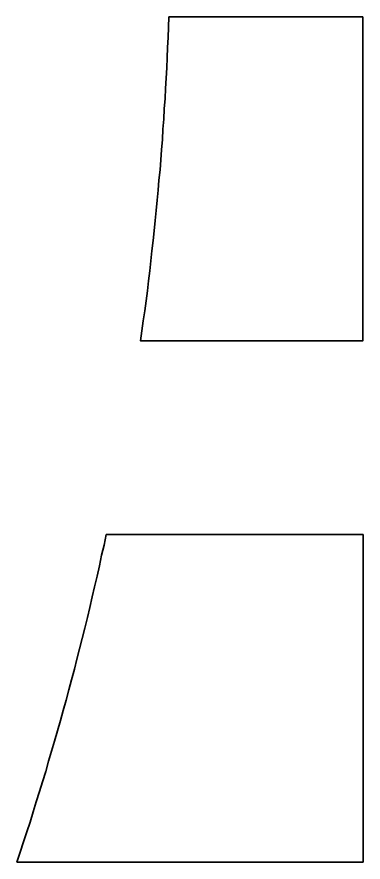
# Model space of a CAD drawing. Header units: centimetres. Extents: x 24 to 482, y -156 to 120.
# Drawn here: x 221.61 to 224.83, y -27.58 to -19.72 of the extents above; entities that cross this region are included whole.
import ezdxf

# ---------------------------------------------------------------- set-up
doc = ezdxf.new("R2010")
doc.units = ezdxf.units.CM
doc.header["$MEASUREMENT"] = 0
doc.layers.add('layer 1', color=7, linetype='Continuous')

msp = doc.modelspace()

# ---------------------------------------------------------------- linework, layer by layer
at = {"layer": 'layer 1', "color": 250, "lineweight": 35}
for points in [[(223.02082, -19.71754), (223.02082, -19.71754), (224.82332, -19.71754), (224.82332, -19.71754), (224.82332, -19.71754), (224.82332, -19.71754), (224.82332, -22.73004), (224.82332, -22.73004), (224.82332, -22.73004), (224.82332, -22.73004), (222.75832, -22.73004), (222.75832, -22.73004), (222.75832, -22.73004), (222.75832, -22.73004), (222.75832, -22.73004), (222.75832, -22.73004), (222.75832, -22.73004), (222.75832, -22.73004), (222.77082, -22.63754), (222.77082, -22.63754), (222.77082, -22.63754), (222.77082, -22.63754), (222.78332, -22.54254), (222.78332, -22.54254), (222.78332, -22.54254), (222.78332, -22.54254), (222.79581, -22.45004), (222.79581, -22.45004), (222.79581, -22.45004), (222.79581, -22.45004), (222.80832, -22.35754), (222.80832, -22.35754), (222.80832, -22.35754), (222.80832, -22.35754), (222.82082, -22.26504), (222.82082, -22.26504), (222.82082, -22.26504), (222.82082, -22.26504), (222.83082, -22.17254), (222.83082, -22.17254), (222.83082, -22.17254), (222.83082, -22.17254), (222.84332, -22.07754), (222.84332, -22.07754), (222.84332, -22.07754), (222.84332, -22.07754), (222.85332, -21.98504), (222.85332, -21.98504), (222.85332, -21.98504), (222.85332, -21.98504), (222.86332, -21.89254), (222.86332, -21.89254), (222.86332, -21.89254), (222.86332, -21.89254), (222.87332, -21.79754), (222.87332, -21.79754), (222.87332, -21.79754), (222.87332, -21.79754), (222.88332, -21.70504), (222.88332, -21.70504), (222.88332, -21.70504), (222.88332, -21.70504), (222.89332, -21.61004), (222.89332, -21.61004), (222.89332, -21.61004), (222.89332, -21.61004), (222.90332, -21.51754), (222.90332, -21.51754), (222.90332, -21.51754), (222.90332, -21.51754), (222.91332, -21.42254), (222.91332, -21.42254), (222.91332, -21.42254), (222.91332, -21.42254), (222.92082, -21.32754), (222.92082, -21.32754), (222.92082, -21.32754), (222.92082, -21.32754), (222.92832, -21.23504), (222.92832, -21.23504), (222.92832, -21.23504), (222.92832, -21.23504), (222.93832, -21.14004), (222.93832, -21.14004), (222.93832, -21.14004), (222.93832, -21.14004), (222.94582, -21.04504), (222.94582, -21.04504), (222.94582, -21.04504), (222.94582, -21.04504), (222.95332, -20.95254), (222.95332, -20.95254), (222.95332, -20.95254), (222.95332, -20.95254), (222.96081, -20.85754), (222.96081, -20.85754), (222.96081, -20.85754), (222.96081, -20.85754), (222.96582, -20.76254), (222.96582, -20.76254), (222.96582, -20.76254), (222.96582, -20.76254), (222.97332, -20.66754), (222.97332, -20.66754), (222.97332, -20.66754), (222.97332, -20.66754), (222.97832, -20.57254), (222.97832, -20.57254), (222.97832, -20.57254), (222.97832, -20.57254), (222.98582, -20.47754), (222.98582, -20.47754), (222.98582, -20.47754), (222.98582, -20.47754), (222.99082, -20.38254), (222.99082, -20.38254), (222.99082, -20.38254), (222.99082, -20.38254), (222.99582, -20.28754), (222.99582, -20.28754), (222.99582, -20.28754), (222.99582, -20.28754), (223.00082, -20.19254), (223.00082, -20.19254), (223.00082, -20.19254), (223.00082, -20.19254), (223.00582, -20.09754), (223.00582, -20.09754), (223.00582, -20.09754), (223.00582, -20.09754), (223.00832, -20.00254), (223.00832, -20.00254), (223.00832, -20.00254), (223.00832, -20.00254), (223.01332, -19.90754), (223.01332, -19.90754), (223.01332, -19.90754), (223.01332, -19.90754), (223.01582, -19.81254), (223.01582, -19.81254), (223.01582, -19.81254), (223.01582, -19.81254), (223.02082, -19.71754), (223.02082, -19.71754)], [(222.43832, -24.53004), (222.43832, -24.53004), (224.82582, -24.53004), (224.82582, -24.53004), (224.82582, -24.53004), (224.82582, -24.53004), (224.82582, -27.57504), (224.82582, -27.57504), (224.82582, -27.57504), (224.82582, -27.57504), (221.60831, -27.57504), (221.60831, -27.57504), (221.60831, -27.57504), (221.60831, -27.57504), (221.60831, -27.57504), (221.60831, -27.57504), (221.60831, -27.57504), (221.60831, -27.57504), (221.63832, -27.48254), (221.63832, -27.48254), (221.63832, -27.48254), (221.63832, -27.48254), (221.66832, -27.38754), (221.66832, -27.38754), (221.66832, -27.38754), (221.66832, -27.38754), (221.70082, -27.29504), (221.70082, -27.29504), (221.70082, -27.29504), (221.70082, -27.29504), (221.73082, -27.20254), (221.73082, -27.20254), (221.73082, -27.20254), (221.73082, -27.20254), (221.75832, -27.10754), (221.75832, -27.10754), (221.75832, -27.10754), (221.75832, -27.10754), (221.78832, -27.01504), (221.78832, -27.01504), (221.78832, -27.01504), (221.78832, -27.01504), (221.81832, -26.92004), (221.81832, -26.92004), (221.81832, -26.92004), (221.81832, -26.92004), (221.84581, -26.82754), (221.84581, -26.82754), (221.84581, -26.82754), (221.84581, -26.82754), (221.87582, -26.73254), (221.87582, -26.73254), (221.87582, -26.73254), (221.87582, -26.73254), (221.90332, -26.63754), (221.90332, -26.63754), (221.90332, -26.63754), (221.90332, -26.63754), (221.93082, -26.54504), (221.93082, -26.54504), (221.93082, -26.54504), (221.93082, -26.54504), (221.95832, -26.45004), (221.95832, -26.45004), (221.95832, -26.45004), (221.95832, -26.45004), (221.98582, -26.35504), (221.98582, -26.35504), (221.98582, -26.35504), (221.98582, -26.35504), (222.01332, -26.26004), (222.01332, -26.26004), (222.01332, -26.26004), (222.01332, -26.26004), (222.03832, -26.16504), (222.03832, -26.16504), (222.03832, -26.16504), (222.03832, -26.16504), (222.06582, -26.07004), (222.06582, -26.07004), (222.06582, -26.07004), (222.06582, -26.07004), (222.09082, -25.97504), (222.09082, -25.97504), (222.09082, -25.97504), (222.09082, -25.97504), (222.11582, -25.88004), (222.11582, -25.88004), (222.11582, -25.88004), (222.11582, -25.88004), (222.14332, -25.78254), (222.14332, -25.78254), (222.14332, -25.78254), (222.14332, -25.78254), (222.16581, -25.68754), (222.16581, -25.68754), (222.16581, -25.68754), (222.16581, -25.68754), (222.19082, -25.59254), (222.19082, -25.59254), (222.19082, -25.59254), (222.19082, -25.59254), (222.21582, -25.49504), (222.21582, -25.49504), (222.21582, -25.49504), (222.21582, -25.49504), (222.23832, -25.40004), (222.23832, -25.40004), (222.23832, -25.40004), (222.23832, -25.40004), (222.26332, -25.30254), (222.26332, -25.30254), (222.26332, -25.30254), (222.26332, -25.30254), (222.28582, -25.20754), (222.28582, -25.20754), (222.28582, -25.20754), (222.28582, -25.20754), (222.30832, -25.11004), (222.30832, -25.11004), (222.30832, -25.11004), (222.30832, -25.11004), (222.33082, -25.01504), (222.33082, -25.01504), (222.33082, -25.01504), (222.33082, -25.01504), (222.35332, -24.91754), (222.35332, -24.91754), (222.35332, -24.91754), (222.35332, -24.91754), (222.37582, -24.82004), (222.37582, -24.82004), (222.37582, -24.82004), (222.37582, -24.82004), (222.39582, -24.72254), (222.39582, -24.72254), (222.39582, -24.72254), (222.39582, -24.72254), (222.41832, -24.62754), (222.41832, -24.62754), (222.41832, -24.62754), (222.41832, -24.62754), (222.43832, -24.53004), (222.43832, -24.53004)]]:
    msp.add_open_spline(points, degree=3, knots=[0, 0, 0, 0, 0.027027, 0.027027, 0.027027, 0.027027, 0.0540541, 0.0540541, 0.0540541, 0.0540541, 0.0810811, 0.0810811, 0.0810811, 0.0810811, 0.1081081, 0.1081081, 0.1081081, 0.1081081, 0.1351351, 0.1351351, 0.1351351, 0.1351351, 0.1621622, 0.1621622, 0.1621622, 0.1621622, 0.1891892, 0.1891892, 0.1891892, 0.1891892, 0.2162162, 0.2162162, 0.2162162, 0.2162162, 0.2432432, 0.2432432, 0.2432432, 0.2432432, 0.2702703, 0.2702703, 0.2702703, 0.2702703, 0.2972973, 0.2972973, 0.2972973, 0.2972973, 0.3243243, 0.3243243, 0.3243243, 0.3243243, 0.3513514, 0.3513514, 0.3513514, 0.3513514, 0.3783784, 0.3783784, 0.3783784, 0.3783784, 0.4054054, 0.4054054, 0.4054054, 0.4054054, 0.4324324, 0.4324324, 0.4324324, 0.4324324, 0.4594595, 0.4594595, 0.4594595, 0.4594595, 0.4864865, 0.4864865, 0.4864865, 0.4864865, 0.5135135, 0.5135135, 0.5135135, 0.5135135, 0.5405405, 0.5405405, 0.5405405, 0.5405405, 0.5675676, 0.5675676, 0.5675676, 0.5675676, 0.5945946, 0.5945946, 0.5945946, 0.5945946, 0.6216216, 0.6216216, 0.6216216, 0.6216216, 0.6486486, 0.6486486, 0.6486486, 0.6486486, 0.6756757, 0.6756757, 0.6756757, 0.6756757, 0.7027027, 0.7027027, 0.7027027, 0.7027027, 0.7297297, 0.7297297, 0.7297297, 0.7297297, 0.7567568, 0.7567568, 0.7567568, 0.7567568, 0.7837838, 0.7837838, 0.7837838, 0.7837838, 0.8108108, 0.8108108, 0.8108108, 0.8108108, 0.8378378, 0.8378378, 0.8378378, 0.8378378, 0.8648649, 0.8648649, 0.8648649, 0.8648649, 0.8918919, 0.8918919, 0.8918919, 0.8918919, 0.9189189, 0.9189189, 0.9189189, 0.9189189, 0.9459459, 0.9459459, 0.9459459, 0.9459459, 1, 1, 1, 1], dxfattribs=at)

doc.saveas('drawing.dxf')
